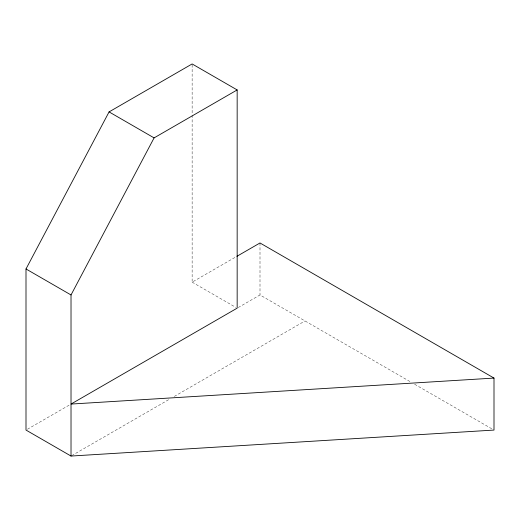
<?xml version="1.0" encoding="UTF-8"?>
<svg xmlns="http://www.w3.org/2000/svg" width="520" height="520" viewBox="0 0 520 520"><rect width="100%" height="100%" fill="white"/><g stroke="black" fill="none" stroke-linecap="round" stroke-linejoin="round"><path stroke-width="0.39" stroke-dasharray="2.6 1.95" d="M192.133 115.05L192.133 282.159L236.21 256.711M27.404 429.254L70.272 404.501M238.219 307.541L260 294.964L411.106 382.2M71.727 455.65L169.403 399.256M174.317 396.416L305.019 320.957M414.615 384.228L491.894 428.844M192.133 282.159L235.749 307.339M260 242.977L260 294.964M192.133 64.753L192.133 114.237"/><path stroke-width="0.78" d="M26 268.97L109.07 111.904L192.133 63.947L237.159 89.934L237.159 308.152L71.019 404.066L494 378.079L494 430.066L71.019 456.053L26 430.066L26 268.97L71.019 294.964L71.019 456.053M71.019 294.964L154.089 137.898L237.159 89.934M236.912 256.308L260 242.977L494 378.079M109.07 111.904L154.089 137.898"/></g></svg>
